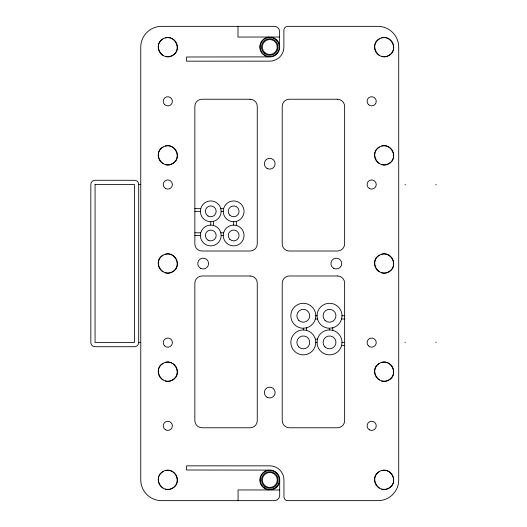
<?xml version="1.0" encoding="UTF-8"?>
<svg xmlns="http://www.w3.org/2000/svg" width="527" height="527" viewBox="0 0 527 527"><rect width="100%" height="100%" fill="white"/><g stroke="black" fill="none" stroke-linecap="round" stroke-linejoin="round"><path stroke-width="0.79" d="M194.852 232.789L200.721 232.789A10.402 10.402 0 0 1 210.774 225.082L210.774 221.748A10.402 10.402 0 0 1 200.372 211.347L200.721 208.659A10.402 10.402 0 0 1 220.82 208.659L223.606 208.659A10.402 10.402 0 0 1 241.01 203.995A10.402 10.402 0 0 1 236.346 221.399L236.346 225.431A10.402 10.402 0 0 1 243.896 237.288A10.402 10.402 0 0 1 232.75 245.839A10.402 10.402 0 0 1 223.25 235.483L221.169 235.483A10.402 10.402 0 0 1 210.774 245.878A10.402 10.402 0 0 1 200.372 235.483L194.852 235.483M200.372 235.483L200.721 232.789M210.774 225.082L213.461 225.431A10.402 10.402 0 0 1 220.82 232.789L223.606 232.789A10.402 10.402 0 0 1 233.652 225.082L233.652 221.748A10.402 10.402 0 0 1 223.25 211.347L223.606 208.659M223.25 235.483L223.606 232.789M303.308 328.249L306.536 327.82A12.483 12.483 0 0 0 315.363 318.993L315.792 315.765A12.483 12.483 0 0 0 303.308 303.282A12.483 12.483 0 0 0 290.825 315.765A12.483 12.483 0 0 0 303.308 328.249L303.308 329.909A12.483 12.483 0 0 0 290.825 342.392A12.483 12.483 0 0 0 303.308 354.875A12.483 12.483 0 0 0 315.792 342.392L317.037 342.392A12.483 12.483 0 0 0 341.575 345.626L344.632 345.626M317.037 342.392L317.465 339.164A12.483 12.483 0 0 1 329.52 329.909L332.748 330.337A12.483 12.483 0 0 1 342.003 342.392L341.575 345.626M315.363 318.993L317.465 318.993A12.483 12.483 0 0 0 329.52 328.249L332.748 327.82A12.483 12.483 0 0 0 341.575 318.993L342.003 315.765A12.483 12.483 0 0 0 329.52 303.282A12.483 12.483 0 0 0 317.037 315.765L315.792 315.765M404.96 184.858L405.368 184.45M436.165 342.142L435.75 342.55M163.021 38.866C152.145 44.611 162.178 61.988 172.592 55.44C183.468 49.696 173.436 32.318 163.021 38.866A9.572 9.572 0 0 0 163.021 55.44M163.021 147.04C152.145 152.784 162.178 170.162 172.592 163.614C183.468 157.869 173.436 140.492 163.021 147.04A9.572 9.572 0 0 0 163.021 163.614M379.368 38.866C368.492 44.611 378.524 61.988 388.939 55.44C399.815 49.696 389.782 32.318 379.368 38.866A9.572 9.572 0 0 0 379.368 55.44M163.021 255.213C152.145 260.957 162.178 278.335 172.592 271.787C183.468 266.043 173.436 248.665 163.021 255.213A9.572 9.572 0 0 0 163.021 271.787M379.368 147.04C368.492 152.784 378.524 170.162 388.939 163.614C399.815 157.869 389.782 140.492 379.368 147.04A9.572 9.572 0 0 0 379.368 163.614M163.021 363.386C152.145 369.131 162.178 386.508 172.592 379.96C183.468 374.216 173.436 356.838 163.021 363.386A9.572 9.572 0 0 0 163.021 379.96M379.368 255.213C368.492 260.957 378.524 278.335 388.939 271.787C399.815 266.043 389.782 248.665 379.368 255.213A9.572 9.572 0 0 0 379.368 271.787M163.021 471.56C152.145 477.304 162.178 494.682 172.592 488.134C183.468 482.389 173.436 465.012 163.021 471.56A9.572 9.572 0 0 0 163.021 488.134M379.368 363.386C368.492 369.131 378.524 386.508 388.939 379.96C399.815 374.216 389.782 356.838 379.368 363.386A9.572 9.572 0 0 0 379.368 379.96M379.368 471.56C368.492 477.304 378.524 494.682 388.939 488.134C399.815 482.389 389.782 465.012 379.368 471.56A9.572 9.572 0 0 0 379.368 488.134M210.774 221.748L213.461 221.399A10.402 10.402 0 0 0 221.169 211.347L220.82 208.659M233.652 221.748L236.346 221.399M238.079 500.65L238.079 489.952L279.685 489.972M238.006 26.35L238.006 37.048L279.613 37.028M268.25 56.89L186.532 57.002L186.532 61.158L269.738 61.158A14.143 14.143 0 0 0 283.888 47.015L283.888 30.27A3.92 3.92 0 0 1 287.808 26.35L377.912 26.35A20.803 20.803 0 0 1 398.715 47.153L398.715 479.985A20.665 20.665 0 0 1 378.05 500.65L287.808 500.65A3.847 3.847 0 0 1 283.954 496.803L283.954 479.985A14.143 14.143 0 0 0 269.811 465.842L186.598 465.842L186.598 469.998L268.322 470.11M138.687 184.45L138.687 342.55A4.163 4.163 0 0 1 134.523 346.713L94.998 346.713A4.163 4.163 0 0 1 90.835 342.55L90.835 184.45A4.163 4.163 0 0 1 94.998 180.287L134.523 180.287A4.163 4.163 0 0 1 138.687 184.45L140.762 184.45M194.852 208.659L200.721 208.659M194.852 211.347L200.372 211.347M221.169 211.347L223.25 211.347M342.003 315.765L344.632 315.765M341.575 318.993L344.632 318.993M303.308 329.909L306.536 330.337A12.483 12.483 0 0 1 315.363 339.164L317.465 339.164M342.003 342.392L344.632 342.392M138.687 342.55L140.762 342.55M233.652 225.082L236.346 225.431M435.75 184.45L436.165 184.858M405.368 342.55L404.96 342.142M317.037 315.765L317.465 318.993M315.363 339.164L315.792 342.392M220.82 232.789L221.169 235.483M332.748 327.82L332.748 330.337M329.52 328.249L329.52 329.909M306.536 327.82L306.536 330.337M279.613 45.829L279.613 31.62A5.27 5.27 0 0 0 274.343 26.35L161.565 26.35A20.803 20.803 0 0 0 140.762 47.153L140.762 479.847A20.803 20.803 0 0 0 161.565 500.65L274.343 500.65A5.342 5.342 0 0 0 279.685 495.308L279.685 481.171M213.461 221.399L213.461 225.431M268.994 37.055A9.987 9.987 0 0 0 259.785 47.759A9.987 9.987 0 0 0 270.489 56.969A9.987 9.987 0 0 0 279.699 46.271L279.284 44.07A9.987 9.987 0 0 0 271.227 37.14M271.3 489.86A9.987 9.987 0 0 0 279.35 482.93L279.765 480.729A9.987 9.987 0 0 0 270.555 470.031A9.987 9.987 0 0 0 259.851 479.241A9.987 9.987 0 0 0 269.066 489.945M381.68 362.431A9.572 9.572 0 0 1 393.722 371.673A9.572 9.572 0 0 1 381.68 380.916M381.68 146.084A9.572 9.572 0 0 1 393.722 155.327A9.572 9.572 0 0 1 381.68 164.569M381.68 37.911A9.572 9.572 0 0 1 393.722 47.153A9.572 9.572 0 0 1 381.68 56.396M381.68 254.258A9.572 9.572 0 0 1 393.722 263.5A9.572 9.572 0 0 1 381.68 272.742M165.333 254.258A9.572 9.572 0 0 1 177.375 263.5A9.572 9.572 0 0 1 165.333 272.742M165.333 362.431A9.572 9.572 0 0 1 177.375 371.673A9.572 9.572 0 0 1 165.333 380.916M165.333 37.911A9.572 9.572 0 0 1 177.375 47.153A9.572 9.572 0 0 1 165.333 56.396M165.333 146.084A9.572 9.572 0 0 1 177.375 155.327A9.572 9.572 0 0 1 165.333 164.569M165.333 470.604A9.572 9.572 0 0 1 177.375 479.847A9.572 9.572 0 0 1 165.333 489.089M381.68 470.604A9.572 9.572 0 0 1 393.722 479.847A9.572 9.572 0 0 1 381.68 489.089M95.071 184.509L95.058 342.478L134.451 342.491L134.471 184.522L95.071 184.509M250.042 99.228L201.927 99.228A7.075 7.075 0 0 0 194.852 106.302L194.852 243.948A7.075 7.075 0 0 0 201.927 251.017L250.042 251.017A7.22 7.22 0 0 0 257.262 243.797L257.262 106.447A7.22 7.22 0 0 0 250.042 99.228M337.412 99.228L289.297 99.228A7.075 7.075 0 0 0 282.222 106.302L282.222 243.948A7.075 7.075 0 0 0 289.297 251.017L337.412 251.017A7.22 7.22 0 0 0 344.632 243.797L344.632 106.447A7.22 7.22 0 0 0 337.412 99.228M250.187 275.983L202.072 275.983A7.22 7.22 0 0 0 194.852 283.203L194.852 420.553A7.22 7.22 0 0 0 202.072 427.772L250.187 427.772A7.075 7.075 0 0 0 257.262 420.698L257.262 283.052A7.075 7.075 0 0 0 250.187 275.983M337.557 275.983L289.442 275.983A7.22 7.22 0 0 0 282.222 283.203L282.222 420.553A7.22 7.22 0 0 0 289.442 427.772L337.557 427.772A7.075 7.075 0 0 0 344.632 420.698L344.632 283.052A7.075 7.075 0 0 0 337.557 275.983M263.777 54.498A9.572 9.572 0 0 0 279.205 48.438A9.572 9.572 0 0 0 266.247 38.109A9.572 9.572 0 0 0 263.777 54.498M264.554 53.517A8.32 8.32 0 0 0 277.966 48.253A8.32 8.32 0 0 0 266.702 39.268A8.32 8.32 0 0 0 264.554 53.517M265.074 52.871A7.49 7.49 0 0 0 277.149 48.128A7.49 7.49 0 0 0 267.005 40.045A7.49 7.49 0 0 0 265.074 52.871M264.422 487.89A9.572 9.572 0 0 0 279.35 480.703A9.572 9.572 0 0 0 265.661 471.362A9.572 9.572 0 0 0 264.422 487.89M265.121 486.862A8.32 8.32 0 0 0 278.111 480.611A8.32 8.32 0 0 0 266.201 472.488A8.32 8.32 0 0 0 265.121 486.862M265.588 486.171A7.49 7.49 0 0 0 277.281 480.545A7.49 7.49 0 0 0 266.563 473.239A7.49 7.49 0 0 0 265.588 486.171M165.518 188.482A4.578 4.578 0 0 0 172.382 184.522A4.578 4.578 0 0 0 165.518 180.557A4.578 4.578 0 0 0 165.518 188.482M368.439 345.857A4.578 4.578 0 0 0 376.094 343.802A4.578 4.578 0 0 0 370.488 338.196A4.578 4.578 0 0 0 368.439 345.857M164.569 345.857A4.578 4.578 0 0 0 172.23 343.802A4.578 4.578 0 0 0 166.624 338.196A4.578 4.578 0 0 0 164.569 345.857M369.387 188.482A4.578 4.578 0 0 0 376.252 184.522A4.578 4.578 0 0 0 369.387 180.557A4.578 4.578 0 0 0 369.387 188.482M368.439 104.544A4.578 4.578 0 0 0 376.094 102.495A4.578 4.578 0 0 0 370.488 96.889A4.578 4.578 0 0 0 368.439 104.544M369.387 429.795A4.578 4.578 0 0 0 376.252 425.829A4.578 4.578 0 0 0 369.387 421.863A4.578 4.578 0 0 0 369.387 429.795M164.569 104.544A4.578 4.578 0 0 0 172.23 102.495A4.578 4.578 0 0 0 166.624 96.889A4.578 4.578 0 0 0 164.569 104.544M165.518 429.795A4.578 4.578 0 0 0 172.382 425.829A4.578 4.578 0 0 0 165.518 421.863A4.578 4.578 0 0 0 165.518 429.795M267.037 168.403A5.408 5.408 0 0 0 275.147 163.719A5.408 5.408 0 0 0 267.037 159.035A5.408 5.408 0 0 0 267.037 168.403M200.471 268.256A5.408 5.408 0 0 0 208.58 263.572A5.408 5.408 0 0 0 200.471 258.882A5.408 5.408 0 0 0 200.471 268.256M333.604 268.256A5.408 5.408 0 0 0 341.72 263.572A5.408 5.408 0 0 0 333.604 258.882A5.408 5.408 0 0 0 333.604 268.256M229.831 239.304A5.408 5.408 0 0 0 238.876 236.88A5.408 5.408 0 0 0 232.255 230.253A5.408 5.408 0 0 0 229.831 239.304M229.831 215.174A5.408 5.408 0 0 0 238.876 212.75A5.408 5.408 0 0 0 232.255 206.123A5.408 5.408 0 0 0 229.831 215.174M208.066 216.03A5.408 5.408 0 0 0 216.182 211.347A5.408 5.408 0 0 0 208.066 206.663A5.408 5.408 0 0 0 208.066 216.03M208.066 240.167A5.408 5.408 0 0 0 216.182 235.483A5.408 5.408 0 0 0 208.066 230.793A5.408 5.408 0 0 0 208.066 240.167M267.037 397.233A5.408 5.408 0 0 0 275.147 392.543A5.408 5.408 0 0 0 267.037 387.859A5.408 5.408 0 0 0 267.037 397.233M324.961 320.324A6.449 6.449 0 0 0 335.752 317.432A6.449 6.449 0 0 0 327.853 309.533A6.449 6.449 0 0 0 324.961 320.324M298.75 346.95A6.449 6.449 0 0 0 309.54 344.065A6.449 6.449 0 0 0 301.642 336.167A6.449 6.449 0 0 0 298.75 346.95M324.961 346.95A6.449 6.449 0 0 0 335.752 344.065A6.449 6.449 0 0 0 327.853 336.167A6.449 6.449 0 0 0 324.961 346.95M298.75 320.324A6.449 6.449 0 0 0 309.54 317.432A6.449 6.449 0 0 0 301.642 309.533A6.449 6.449 0 0 0 298.75 320.324"/></g></svg>
